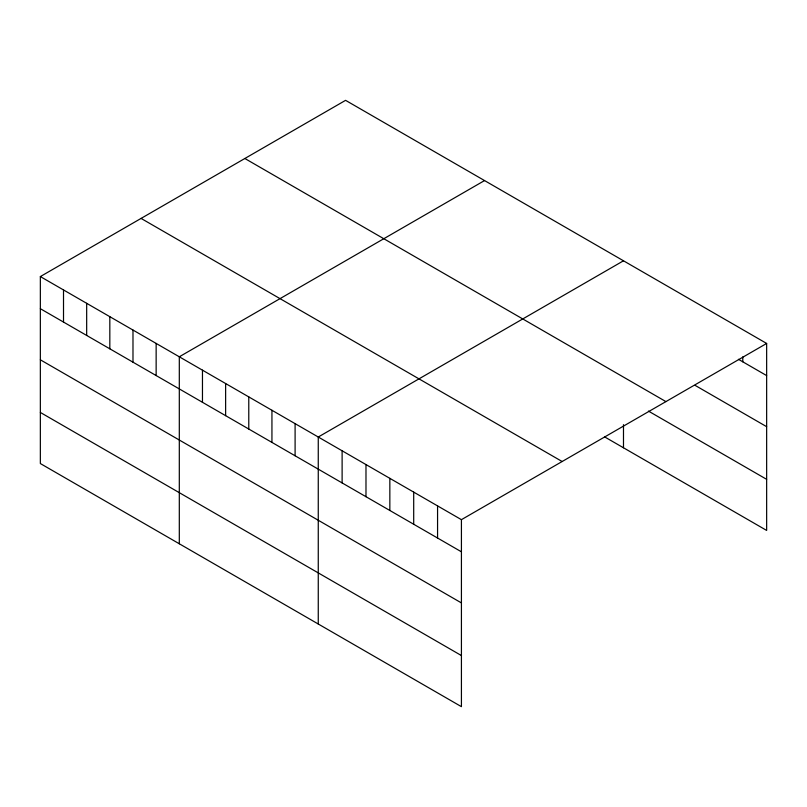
<?xml version="1.0" encoding="UTF-8"?>
<svg xmlns="http://www.w3.org/2000/svg" width="807" height="807" viewBox="0 0 807 807"><rect width="100%" height="100%" fill="white"/><g stroke="black" fill="none" stroke-linecap="round" stroke-linejoin="round"><path stroke-width="1.21" d="M40.35 276.569L461.422 519.668L461.422 706.66L40.35 463.551L40.35 276.569L345.578 100.34L766.65 343.449L766.65 530.431L604.534 436.839M484.533 180.566L179.305 356.785L179.305 543.777M623.488 260.792L318.261 437.011L318.261 624.003M461.422 519.668L766.65 343.449M738.455 359.307L766.65 375.588M695.069 385.353L766.65 426.681M244.854 158.495L665.926 401.604M648.435 411.086L766.65 479.338M141.074 218.415L562.146 461.513M40.35 308.698L461.422 551.806M40.35 359.801L461.422 602.91M40.35 412.448L461.422 655.556M742.793 356.865L742.793 361.808M623.488 424.664L623.488 447.784M437.565 505.898L437.565 538.027M413.698 492.119L413.698 524.257M389.842 478.339L389.842 510.478M365.985 464.57L365.985 496.698M342.118 450.79L342.118 482.929M295.1 423.645L295.1 455.773M271.939 410.269L271.939 442.407M248.778 396.903L248.778 429.031M225.627 383.527L225.627 415.666M202.466 370.161L202.466 402.3M156.144 343.419L156.144 375.558M132.984 330.043L132.984 362.182M109.823 316.677L109.823 348.816M86.672 303.301L86.672 335.44M63.511 289.935L63.511 322.074"/></g></svg>
